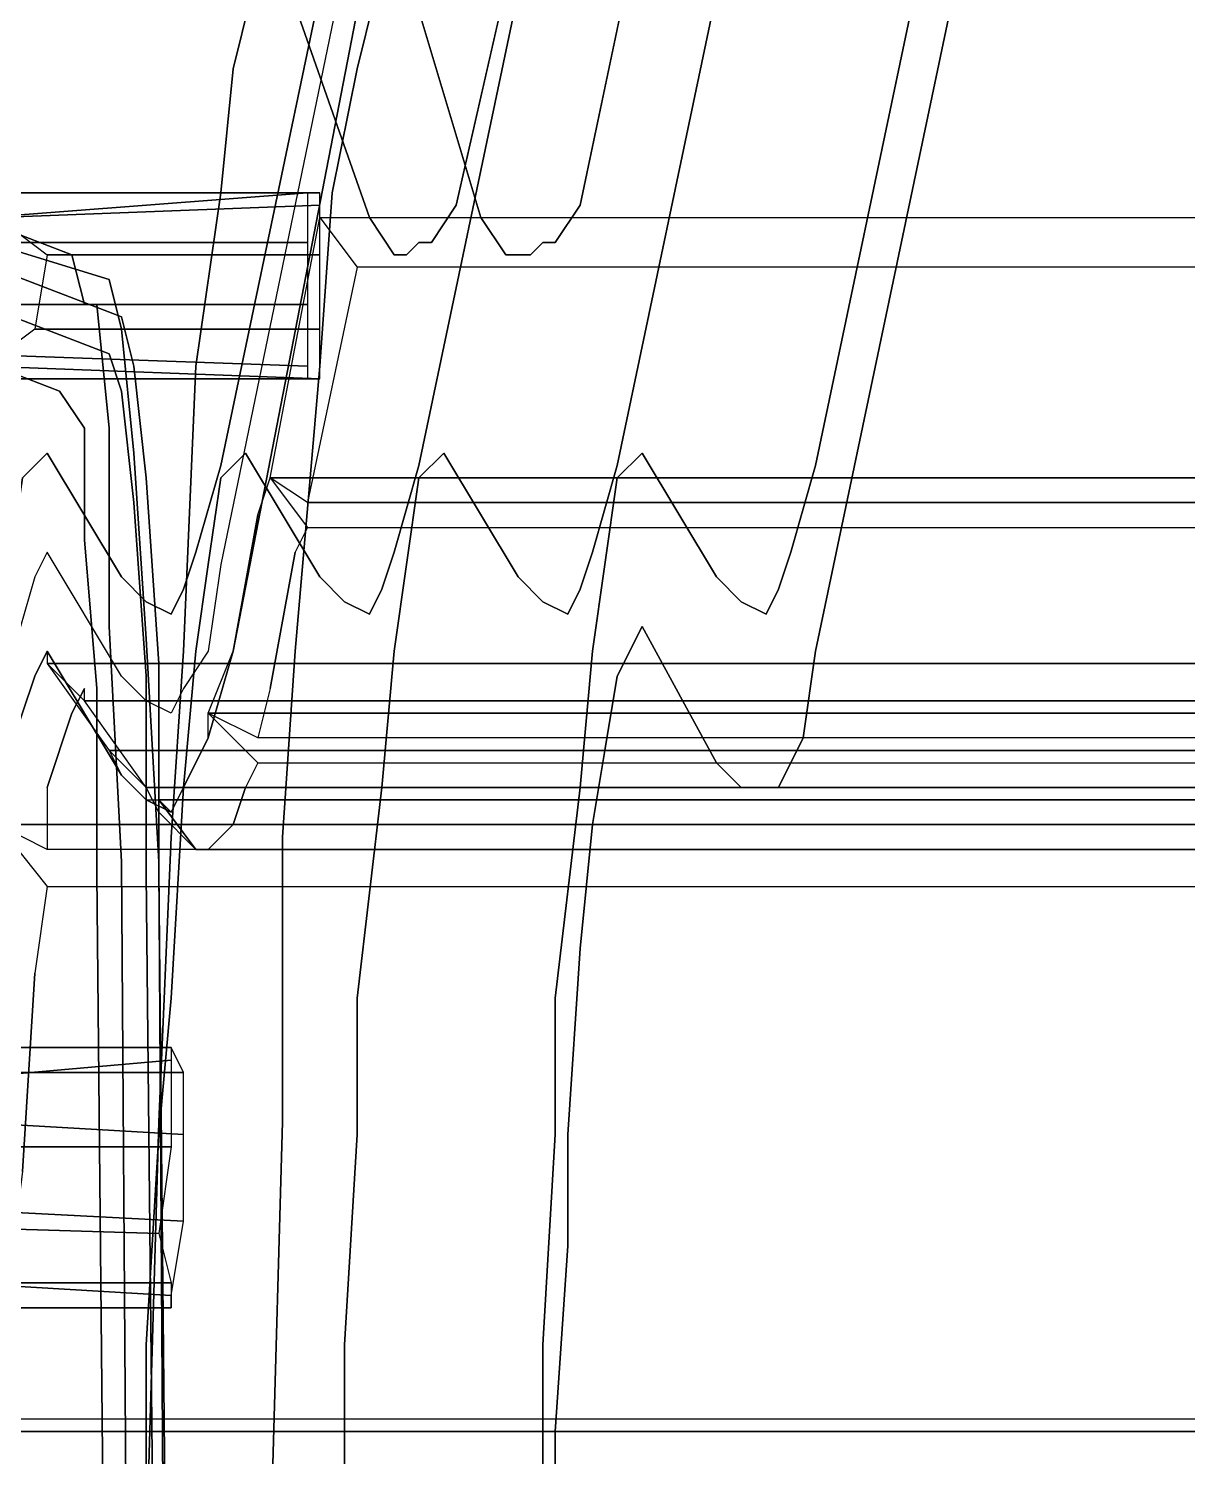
# Model space of a CAD drawing. Extents: x 2173.2 to 2198.9, y 1406.4 to 1430.7.
# Drawn here: x 2175.968 to 2178.889, y 1423.606 to 1427.208 of the extents above; entities that cross this region are included whole.
import ezdxf

# ---------------------------------------------------------------- set-up
doc = ezdxf.new("R2010")
doc.units = 0
doc.layers.add('SEAT', color=5, linetype='Continuous')

msp = doc.modelspace()

# ---------------------------------------------------------------- linework, layer by layer
at = {"layer": 'SEAT'}
for points, invisible_edges in [([(2177.0457, 1426.7624, 25.625), (2176.952, 1426.1062, 25.8125), (2177.3582, 1428.0437, 31.5312), (2177.452, 1428.5437, 31.375)], 5), ([(2177.452, 1428.5437, 31.375), (2177.7332, 1428.5437, 31.3438), (2177.3582, 1426.7624, 25.5938), (2177.0457, 1426.7624, 25.625)], 5), ([(2177.452, 1426.1062, 25.7812), (2177.3582, 1426.7624, 25.5938), (2177.7332, 1428.5437, 31.3438), (2177.8582, 1428.0437, 31.5)], 5), ([(2176.8582, 1428.0437, 31.5625), (2177.3582, 1428.0437, 31.5312), (2176.952, 1426.1062, 25.8125), (2176.452, 1426.1062, 25.875)], 5), ([(2176.452, 1426.1062, 25.875), (2176.4832, 1425.6374, 26), (2176.8582, 1427.5749, 31.7188), (2176.8582, 1428.0437, 31.5625)], 5), ([(2177.452, 1426.1062, 25.7812), (2177.8582, 1428.0437, 31.5), (2178.3582, 1428.0437, 31.4688), (2177.952, 1426.1062, 25.75)], 10), ([(2177.952, 1426.1062, 25.75), (2178.3582, 1428.0437, 31.4688), (2178.3582, 1427.5749, 31.5938), (2177.952, 1425.6374, 25.9062)], 10), ([(2176.452, 1425.8562, 25.9375), (2176.4832, 1425.6374, 26), (2176.8582, 1427.5749, 31.7188), (2176.8582, 1427.8249, 31.625)], 5), ([(2176.4832, 1425.6374, 26), (2177.952, 1425.6374, 25.9062), (2178.3582, 1427.5749, 31.5938), (2176.8582, 1427.5749, 31.7188)], 5), ([(2176.4832, 1427.1062, 17.625), (2176.4207, 1425.8562, 18.0312), (2176.452, 1426.0749, 18.75), (2176.5457, 1427.3562, 18.5938)], 5), ([(2176.5457, 1427.3562, 18.5938), (2176.452, 1426.0749, 18.75), (2176.5145, 1426.1374, 19.3438), (2176.6082, 1427.3562, 19.4688)], 5), ([(2176.5457, 1427.3562, 18.5938), (2176.8582, 1427.3562, 18.5625), (2176.7957, 1427.1062, 17.625), (2176.4832, 1427.1062, 17.625)], 5), ([(2176.5145, 1426.1374, 19.3438), (2176.702, 1425.8249, 22.3125), (2176.827, 1426.7312, 22.375), (2176.6082, 1427.3562, 19.4688)], 10), ([(2176.9207, 1427.3562, 19.4688), (2176.6082, 1427.3562, 19.4688), (2176.827, 1426.7312, 22.375), (2177.1082, 1426.7312, 22.3438)], 5), ([(2176.9207, 1425.8562, 18), (2176.7957, 1427.1062, 17.625), (2176.8582, 1427.3562, 18.5625), (2176.952, 1426.0749, 18.7188)], 5), ([(2176.952, 1426.0749, 18.7188), (2176.8582, 1427.3562, 18.5625), (2176.9207, 1427.3562, 19.4688), (2177.0145, 1426.1374, 19.3125)], 5), ([(2177.202, 1425.8249, 22.2812), (2177.0145, 1426.1374, 19.3125), (2176.9207, 1427.3562, 19.4688), (2177.1082, 1426.7312, 22.3438)], 10), ([(2176.452, 1426.7937, 17), (2176.3895, 1425.6374, 17.5938), (2176.4207, 1425.8562, 18.0312), (2176.4832, 1427.1062, 17.625)], 5), ([(2176.4832, 1427.1062, 17.625), (2176.7957, 1427.1062, 17.625), (2176.7332, 1426.7937, 16.9688), (2176.452, 1426.7937, 17)], 5), ([(2176.8895, 1425.6374, 17.5625), (2176.7332, 1426.7937, 16.9688), (2176.7957, 1427.1062, 17.625), (2176.9207, 1425.8562, 18)], 5), ([(2176.077, 1426.6374, 23.6562), (2175.6707, 1426.7937, 19.625), (2175.4832, 1426.8562, 19.6562), (2175.6707, 1426.6999, 23.6875)], 10), ([(2176.1707, 1426.5749, 23.6562), (2175.7645, 1426.6999, 19.625), (2175.6707, 1426.7937, 19.625), (2176.077, 1426.6374, 23.6562)], 10), ([(2176.3895, 1426.3562, 16.3438), (2176.3582, 1425.2937, 17.125), (2176.3895, 1425.6374, 17.5938), (2176.452, 1426.7937, 17)], 5), ([(2176.452, 1426.7937, 17), (2176.7332, 1426.7937, 16.9688), (2176.702, 1426.3562, 16.3438), (2176.3895, 1426.3562, 16.3438)], 5), ([(2176.8582, 1425.2937, 17.0938), (2176.702, 1426.3562, 16.3438), (2176.7332, 1426.7937, 16.9688), (2176.8895, 1425.6374, 17.5625)], 5), ([(2176.827, 1426.7312, 22.375), (2176.702, 1425.8249, 22.3125), (2176.7645, 1425.7624, 23.25), (2176.8895, 1426.6374, 23.25)], 5), ([(2176.8895, 1426.6374, 23.25), (2177.1707, 1426.6374, 23.2188), (2177.1082, 1426.7312, 22.3438), (2176.827, 1426.7312, 22.375)], 5), ([(2176.9832, 1426.6687, 24.8125), (2176.8895, 1425.8874, 25.0312), (2176.952, 1426.1062, 25.8125), (2177.0457, 1426.7624, 25.625)], 5), ([(2177.0457, 1426.7624, 25.625), (2177.3582, 1426.7624, 25.5938), (2177.2957, 1426.6687, 24.7812), (2176.9832, 1426.6687, 24.8125)], 5), ([(2177.202, 1425.8249, 22.2812), (2177.1082, 1426.7312, 22.3438), (2177.1707, 1426.6374, 23.2188), (2177.2645, 1425.7624, 23.2188)], 5), ([(2177.3895, 1425.8874, 25), (2177.2957, 1426.6687, 24.7812), (2177.3582, 1426.7624, 25.5938), (2177.452, 1426.1062, 25.7812)], 5), ([(2176.1082, 1426.5124, 24.2812), (2176.077, 1426.6374, 23.6562), (2175.6707, 1426.6999, 23.6875), (2175.7332, 1426.5749, 24.3125)], 10), ([(2176.202, 1426.4812, 23.6562), (2175.7957, 1426.6374, 19.625), (2175.7645, 1426.6999, 19.625), (2176.1707, 1426.5749, 23.6562)], 10), ([(2176.9207, 1426.6374, 23.8438), (2176.827, 1425.7312, 23.9062), (2176.8582, 1425.7937, 24.5), (2176.952, 1426.6687, 24.3125)], 5), ([(2176.952, 1426.6687, 24.3125), (2176.8582, 1425.7937, 24.5), (2176.8895, 1425.8874, 25.0312), (2176.9832, 1426.6687, 24.8125)], 5), ([(2176.952, 1426.6687, 24.3125), (2177.2645, 1426.6687, 24.2812), (2177.2332, 1426.6374, 23.8125), (2176.9207, 1426.6374, 23.8438)], 5), ([(2176.9832, 1426.6687, 24.8125), (2177.2957, 1426.6687, 24.7812), (2177.2645, 1426.6687, 24.2812), (2176.952, 1426.6687, 24.3125)], 5), ([(2177.327, 1425.7312, 23.875), (2177.2332, 1426.6374, 23.8125), (2177.2645, 1426.6687, 24.2812), (2177.3582, 1425.7937, 24.4375)], 5), ([(2177.3582, 1425.7937, 24.4375), (2177.2645, 1426.6687, 24.2812), (2177.2957, 1426.6687, 24.7812), (2177.3895, 1425.8874, 25)], 5), ([(2176.1707, 1426.3874, 23.6562), (2175.7645, 1426.5437, 19.625), (2175.7957, 1426.6374, 19.625), (2176.202, 1426.4812, 23.6562)], 10), ([(2176.202, 1426.4499, 24.2188), (2176.1707, 1426.5749, 23.6562), (2176.077, 1426.6374, 23.6562), (2176.1082, 1426.5124, 24.2812)], 10), ([(2176.8895, 1426.6374, 23.25), (2176.7645, 1425.7624, 23.25), (2176.827, 1425.7312, 23.9062), (2176.9207, 1426.6374, 23.8438)], 5), ([(2176.9207, 1426.6374, 23.8438), (2177.2332, 1426.6374, 23.8125), (2177.1707, 1426.6374, 23.2188), (2176.8895, 1426.6374, 23.25)], 5), ([(2177.2645, 1425.7624, 23.2188), (2177.1707, 1426.6374, 23.2188), (2177.2332, 1426.6374, 23.8125), (2177.327, 1425.7312, 23.875)], 5), ([(2176.1707, 1426.1999, 24.7812), (2176.1395, 1426.5124, 24.2812), (2175.7332, 1426.5749, 24.3125), (2175.7645, 1426.2312, 24.8438)], 10), ([(2176.2332, 1426.3562, 24.1875), (2176.202, 1426.4812, 23.6562), (2176.1707, 1426.5749, 23.6562), (2176.202, 1426.4499, 24.2188)], 10), ([(2176.0457, 1426.2937, 23.6562), (2175.6395, 1426.4499, 19.625), (2175.7645, 1426.5437, 19.625), (2176.1707, 1426.3874, 23.6562)], 10), ([(2176.2332, 1426.1374, 24.7188), (2176.202, 1426.4499, 24.2188), (2176.1395, 1426.5124, 24.2812), (2176.1707, 1426.1999, 24.7812)], 10), ([(2176.202, 1426.2937, 24.1562), (2176.1707, 1426.3874, 23.6562), (2176.202, 1426.4812, 23.6562), (2176.2332, 1426.3562, 24.1875)], 10), ([(2175.6707, 1426.2624, 23.6875), (2175.4832, 1426.3874, 19.625), (2175.6395, 1426.4499, 19.625), (2176.0457, 1426.2937, 23.6562)], 10), ([(2176.2645, 1426.0749, 24.6562), (2176.2332, 1426.3562, 24.1875), (2176.202, 1426.4499, 24.2188), (2176.2332, 1426.1374, 24.7188)], 10), ([(2176.1082, 1426.1999, 24.125), (2176.0457, 1426.2937, 23.6562), (2176.1707, 1426.3874, 23.6562), (2176.202, 1426.2937, 24.1562)], 10), ([(2176.2332, 1426.0124, 24.625), (2176.202, 1426.2937, 24.1562), (2176.2332, 1426.3562, 24.1875), (2176.2645, 1426.0749, 24.6562)], 10), ([(2176.3582, 1425.6374, 15.625), (2176.327, 1424.7624, 16.5625), (2176.3582, 1425.2937, 17.125), (2176.3895, 1426.3562, 16.3438)], 5), ([(2176.3895, 1426.3562, 16.3438), (2176.702, 1426.3562, 16.3438), (2176.6395, 1425.6374, 15.5938), (2176.3582, 1425.6374, 15.625)], 5), ([(2176.7957, 1424.7624, 16.5312), (2176.6395, 1425.6374, 15.5938), (2176.702, 1426.3562, 16.3438), (2176.8582, 1425.2937, 17.0938)], 5), ([(2175.702, 1426.1374, 24.1562), (2175.6707, 1426.2624, 23.6875), (2176.0457, 1426.2937, 23.6562), (2176.1082, 1426.1999, 24.125)], 10), ([(2176.1082, 1425.9187, 24.5625), (2176.1082, 1426.1999, 24.125), (2176.202, 1426.2937, 24.1562), (2176.2332, 1426.0124, 24.625)], 10), ([(2176.1707, 1425.6999, 25.1562), (2176.1707, 1426.1999, 24.7812), (2175.7645, 1426.2312, 24.8438), (2175.7957, 1425.7312, 25.25)], 10), ([(2175.7332, 1425.8874, 24.5625), (2175.702, 1426.1687, 24.1562), (2176.1082, 1426.1999, 24.125), (2176.1082, 1425.9187, 24.5625)], 10), ([(2176.2645, 1425.6687, 25.0938), (2176.2332, 1426.1374, 24.7188), (2176.1707, 1426.1999, 24.7812), (2176.1707, 1425.6999, 25.1562)], 10), ([(2175.952, 1426.0749, 18.7812), (2175.9832, 1425.5749, 18.8438), (2176.0145, 1425.6374, 19.3438), (2176.0145, 1426.1374, 19.375)], 5), ([(2176.452, 1426.0749, 18.75), (2175.952, 1426.0749, 18.7812), (2176.0145, 1426.1374, 19.375), (2176.5145, 1426.1374, 19.3438)], 5), ([(2176.202, 1425.8249, 22.3438), (2176.702, 1425.8249, 22.3125), (2176.5145, 1426.1374, 19.3438), (2176.0145, 1426.1374, 19.375)], 5), ([(2176.0145, 1426.1374, 19.375), (2176.0145, 1425.6374, 19.3438), (2176.202, 1425.3249, 22.3125), (2176.202, 1425.8249, 22.3438)], 5), ([(2176.2957, 1425.6062, 25), (2176.2645, 1426.0749, 24.6562), (2176.2332, 1426.1374, 24.7188), (2176.2645, 1425.6687, 25.0938)], 10), ([(2177.452, 1426.0749, 18.6875), (2176.952, 1426.0749, 18.7188), (2177.0145, 1426.1374, 19.3125), (2177.5145, 1426.1374, 19.2812)], 5), ([(2177.702, 1425.8249, 22.25), (2177.5145, 1426.1374, 19.2812), (2177.0145, 1426.1374, 19.3125), (2177.202, 1425.8249, 22.2812)], 10), ([(2177.5145, 1426.1374, 19.2812), (2177.5145, 1425.6999, 19.2188), (2177.452, 1425.5749, 18.75), (2177.452, 1426.0749, 18.6875)], 5), ([(2177.5145, 1425.6999, 19.2188), (2177.5145, 1426.1374, 19.2812), (2177.702, 1425.8249, 22.25), (2177.702, 1425.3562, 22.2188)], 5), ([(2176.8895, 1425.8874, 25.0312), (2176.3895, 1425.8874, 25.0625), (2176.452, 1426.1062, 25.875), (2176.952, 1426.1062, 25.8125)], 5), ([(2176.3895, 1425.8874, 25.0625), (2176.4207, 1425.4187, 25.2188), (2176.4832, 1425.6374, 26), (2176.452, 1426.1062, 25.875)], 5), ([(2177.452, 1426.1062, 25.7812), (2177.952, 1426.1062, 25.75), (2177.8895, 1425.8874, 24.9688), (2177.3895, 1425.8874, 25)], 5), ([(2177.9207, 1425.4187, 25.0938), (2177.8895, 1425.8874, 24.9688), (2177.952, 1426.1062, 25.75), (2177.952, 1425.6374, 25.9062)], 5), ([(2175.9207, 1425.8562, 18.0625), (2175.9207, 1425.3874, 18.2188), (2175.9832, 1425.5749, 18.8438), (2175.952, 1426.0749, 18.7812)], 5), ([(2176.4207, 1425.8562, 18.0312), (2175.9207, 1425.8562, 18.0625), (2175.952, 1426.0749, 18.7812), (2176.452, 1426.0749, 18.75)], 5), ([(2176.2645, 1425.5749, 24.9375), (2176.2332, 1426.0124, 24.625), (2176.2645, 1426.0749, 24.6562), (2176.2957, 1425.6062, 25)], 10), ([(2176.5457, 1425.9812, 27.0625), (2176.577, 1426.0749, 27.3438), (2195.6395, 1426.0749, 27.3438), (2195.6395, 1425.9812, 27.0625)], 8), ([(2176.577, 1426.0749, 27.3438), (2176.6707, 1425.9499, 27.2812), (2176.6395, 1425.8874, 27.0938), (2176.5457, 1425.9812, 27.0625)], 4), ([(2177.4207, 1425.8562, 17.9688), (2176.9207, 1425.8562, 18), (2176.952, 1426.0749, 18.7188), (2177.452, 1426.0749, 18.6875)], 5), ([(2177.452, 1426.0749, 18.6875), (2177.452, 1425.5749, 18.75), (2177.4207, 1425.3874, 18.0938), (2177.4207, 1425.8562, 17.9688)], 5), ([(2176.1395, 1425.5437, 24.8438), (2176.1082, 1425.9187, 24.5625), (2176.2332, 1426.0124, 24.625), (2176.2645, 1425.5749, 24.9375)], 10), ([(2176.4832, 1425.6374, 26), (2176.5457, 1425.9812, 27.0625), (2195.6395, 1425.9812, 27.0625), (2195.7332, 1425.6374, 26)], 10), ([(2176.6395, 1425.8874, 27.0938), (2176.5457, 1425.9812, 27.0625), (2176.4832, 1425.6374, 26), (2176.577, 1425.5437, 26.0312)], 5), ([(2176.6707, 1425.9499, 27.2812), (2176.6395, 1425.8874, 27.0938), (2195.5457, 1425.8874, 27.0938), (2195.5145, 1425.9499, 27.2812)], 10), ([(2175.7645, 1425.5124, 24.8438), (2175.7332, 1425.8874, 24.5625), (2176.1082, 1425.9187, 24.5625), (2176.1395, 1425.5437, 24.8438)], 10), ([(2175.9832, 1425.8249, 18.8125), (2175.9832, 1425.5749, 18.8438), (2176.0145, 1425.6374, 19.3438), (2176.0145, 1425.8874, 19.3438)], 5), ([(2176.0145, 1425.8874, 19.3438), (2176.0145, 1425.6374, 19.3438), (2176.202, 1425.3249, 22.3125), (2176.202, 1425.5749, 22.3125)], 5), ([(2176.3582, 1425.7937, 24.5312), (2176.3582, 1425.2937, 24.625), (2176.4207, 1425.4187, 25.2188), (2176.3895, 1425.8874, 25.0625)], 5), ([(2176.8582, 1425.7937, 24.5), (2176.3582, 1425.7937, 24.5312), (2176.3895, 1425.8874, 25.0625), (2176.8895, 1425.8874, 25.0312)], 5), ([(2176.6395, 1425.8874, 27.0938), (2176.577, 1425.5437, 26.0312), (2195.6082, 1425.5437, 26.0312), (2195.5457, 1425.8874, 27.0938)], 10), ([(2177.3895, 1425.8874, 25), (2177.8895, 1425.8874, 24.9688), (2177.8582, 1425.7937, 24.4062), (2177.3582, 1425.7937, 24.4375)], 5), ([(2177.8582, 1425.2937, 24.5), (2177.8582, 1425.7937, 24.4062), (2177.8895, 1425.8874, 24.9688), (2177.9207, 1425.4187, 25.0938)], 5), ([(2176.3895, 1425.6374, 17.5938), (2175.8895, 1425.6374, 17.625), (2175.9207, 1425.8562, 18.0625), (2176.4207, 1425.8562, 18.0312)], 5), ([(2176.4207, 1425.6374, 25.1562), (2176.4207, 1425.4187, 25.2188), (2176.4832, 1425.6374, 26), (2176.452, 1425.8562, 25.9375)], 5), ([(2177.3895, 1425.6374, 17.5312), (2176.8895, 1425.6374, 17.5625), (2176.9207, 1425.8562, 18), (2177.4207, 1425.8562, 17.9688)], 5), ([(2177.4207, 1425.8562, 17.9688), (2177.4207, 1425.3874, 18.0938), (2177.3895, 1425.1999, 17.75), (2177.3895, 1425.6374, 17.5312)], 5), ([(2175.9207, 1425.6062, 18.125), (2175.9207, 1425.3874, 18.2188), (2175.9832, 1425.5749, 18.8438), (2175.9832, 1425.8249, 18.8125)], 5), ([(2176.702, 1425.8249, 22.3125), (2176.202, 1425.8249, 22.3438), (2176.2645, 1425.7624, 23.2812), (2176.7645, 1425.7624, 23.25)], 5), ([(2176.202, 1425.8249, 22.3438), (2176.202, 1425.3249, 22.3125), (2176.2645, 1425.2624, 23.2812), (2176.2645, 1425.7624, 23.2812)], 5), ([(2176.327, 1425.7312, 23.9375), (2176.327, 1425.2312, 23.9688), (2176.3582, 1425.2937, 24.625), (2176.3582, 1425.7937, 24.5312)], 5), ([(2176.827, 1425.7312, 23.9062), (2176.327, 1425.7312, 23.9375), (2176.3582, 1425.7937, 24.5312), (2176.8582, 1425.7937, 24.5)], 5), ([(2177.2645, 1425.7624, 23.2188), (2177.7645, 1425.7624, 23.1875), (2177.702, 1425.8249, 22.25), (2177.202, 1425.8249, 22.2812)], 5), ([(2177.3582, 1425.7937, 24.4375), (2177.8582, 1425.7937, 24.4062), (2177.827, 1425.7312, 23.8438), (2177.327, 1425.7312, 23.875)], 5), ([(2177.702, 1425.3562, 22.2188), (2177.702, 1425.8249, 22.25), (2177.7645, 1425.7624, 23.1875), (2177.7645, 1425.2937, 23.1875)], 5), ([(2177.827, 1425.2937, 23.875), (2177.827, 1425.7312, 23.8438), (2177.8582, 1425.7937, 24.4062), (2177.8582, 1425.2937, 24.5)], 5), ([(2176.2645, 1425.7624, 23.2812), (2176.2645, 1425.2624, 23.2812), (2176.327, 1425.2312, 23.9688), (2176.327, 1425.7312, 23.9375)], 5), ([(2176.7645, 1425.7624, 23.25), (2176.2645, 1425.7624, 23.2812), (2176.327, 1425.7312, 23.9375), (2176.827, 1425.7312, 23.9062)], 5), ([(2177.327, 1425.7312, 23.875), (2177.827, 1425.7312, 23.8438), (2177.7645, 1425.7624, 23.1875), (2177.2645, 1425.7624, 23.2188)], 5), ([(2177.7645, 1425.2937, 23.1875), (2177.7645, 1425.7624, 23.1875), (2177.827, 1425.7312, 23.8438), (2177.827, 1425.2937, 23.875)], 5), ([(2176.202, 1425.1062, 25.3438), (2176.1707, 1425.6999, 25.1562), (2175.7957, 1425.7312, 25.25), (2175.7957, 1425.1062, 25.4375)], 10), ([(2175.9832, 1425.5749, 18.8438), (2177.452, 1425.5749, 18.75), (2177.5145, 1425.6999, 19.2188), (2176.0145, 1425.6374, 19.3438)], 5), ([(2176.0145, 1425.6374, 19.3438), (2177.5145, 1425.6999, 19.2188), (2177.702, 1425.3562, 22.2188), (2176.202, 1425.3249, 22.3125)], 5), ([(2176.2957, 1425.1062, 25.25), (2176.2645, 1425.6687, 25.0938), (2176.1707, 1425.6999, 25.1562), (2176.202, 1425.1062, 25.3438)], 10), ([(2176.2957, 1425.0749, 25.1562), (2176.2957, 1425.6062, 25), (2176.2645, 1425.6687, 25.0938), (2176.2957, 1425.1062, 25.25)], 10), ([(2176.3582, 1425.2937, 17.125), (2175.8582, 1425.2937, 17.1562), (2175.8895, 1425.6374, 17.625), (2176.3895, 1425.6374, 17.5938)], 5), ([(2176.1082, 1425.5437, 19.3125), (2176.0145, 1425.6374, 19.3438), (2175.9832, 1425.5749, 18.8438), (2176.077, 1425.4812, 18.875)], 5), ([(2175.9832, 1425.5749, 18.8438), (2176.0145, 1425.6374, 19.3438), (2196.202, 1425.6374, 19.3438), (2196.2332, 1425.5749, 18.8438)], 10), ([(2176.0145, 1425.6374, 19.3438), (2176.0145, 1425.6062, 19.625), (2196.1707, 1425.6062, 19.625), (2196.202, 1425.6374, 19.3438)], 8), ([(2176.0145, 1425.6062, 19.625), (2176.1082, 1425.5124, 19.5312), (2176.1082, 1425.5437, 19.3125), (2176.0145, 1425.6374, 19.3438)], 4), ([(2176.327, 1425.1687, 15.2812), (2176.2957, 1424.4187, 16.3438), (2176.327, 1424.7624, 16.5625), (2176.3582, 1425.6374, 15.625)], 5), ([(2176.3582, 1425.6374, 15.625), (2176.6395, 1425.6374, 15.5938), (2176.6082, 1425.1687, 15.25), (2176.327, 1425.1687, 15.2812)], 5), ([(2176.3582, 1425.5437, 24.5625), (2176.3582, 1425.2937, 24.625), (2176.4207, 1425.4187, 25.2188), (2176.4207, 1425.6374, 25.1562)], 5), ([(2176.4207, 1425.4187, 25.2188), (2177.9207, 1425.4187, 25.0938), (2177.952, 1425.6374, 25.9062), (2176.4832, 1425.6374, 26)], 5), ([(2195.7332, 1425.6374, 26), (2195.7645, 1425.4812, 25.5), (2176.4207, 1425.4812, 25.5), (2176.4832, 1425.6374, 26)], 8), ([(2176.4832, 1425.6374, 26), (2176.577, 1425.5437, 26.0312), (2176.5457, 1425.4187, 25.625), (2176.4207, 1425.4812, 25.5)], 1), ([(2176.7957, 1424.4187, 16.3125), (2176.6082, 1425.1687, 15.25), (2176.6395, 1425.6374, 15.5938), (2176.7957, 1424.7624, 16.5312)], 5), ([(2177.3582, 1425.2937, 17.0625), (2176.8582, 1425.2937, 17.0938), (2176.8895, 1425.6374, 17.5625), (2177.3895, 1425.6374, 17.5312)], 5), ([(2177.3895, 1425.6374, 17.5312), (2177.3895, 1425.1999, 17.75), (2177.3582, 1424.8874, 17.3438), (2177.3582, 1425.2937, 17.0625)], 5), ([(2176.2645, 1425.0749, 25.0938), (2176.2645, 1425.5749, 24.9375), (2176.2957, 1425.6062, 25), (2176.2957, 1425.0749, 25.1562)], 10), ([(2175.7645, 1425.0437, 24.9688), (2175.7645, 1425.5124, 24.8438), (2176.1395, 1425.5437, 24.8438), (2176.1395, 1425.0749, 25)], 10), ([(2175.9207, 1425.3874, 18.2188), (2177.4207, 1425.3874, 18.0938), (2177.452, 1425.5749, 18.75), (2175.9832, 1425.5749, 18.8438)], 5), ([(2175.9207, 1425.3874, 18.2188), (2175.9832, 1425.5749, 18.8438), (2196.2332, 1425.5749, 18.8438), (2196.2645, 1425.3874, 18.2188)], 10), ([(2176.077, 1425.4812, 18.875), (2175.9832, 1425.5749, 18.8438), (2175.9207, 1425.3874, 18.2188), (2176.0145, 1425.2937, 18.25)], 5), ([(2176.1082, 1425.5437, 19.3125), (2176.077, 1425.4812, 18.875), (2196.1082, 1425.4812, 18.875), (2196.077, 1425.5437, 19.3125)], 10), ([(2176.1082, 1425.5124, 19.5312), (2176.1082, 1425.5437, 19.3125), (2196.077, 1425.5437, 19.3125), (2196.077, 1425.5124, 19.5312)], 10), ([(2176.1395, 1425.0749, 25), (2176.1395, 1425.5437, 24.8438), (2176.2645, 1425.5749, 24.9375), (2176.2645, 1425.0749, 25.0938)], 10), ([(2176.202, 1425.5749, 22.3125), (2176.202, 1425.3249, 22.3125), (2176.2645, 1425.2624, 23.2812), (2176.2645, 1425.5124, 23.2812)], 5), ([(2176.327, 1425.4812, 23.9688), (2176.327, 1425.2312, 23.9688), (2176.3582, 1425.2937, 24.625), (2176.3582, 1425.5437, 24.5625)], 5), ([(2195.6707, 1425.4187, 25.625), (2195.6082, 1425.5437, 26.0312), (2176.577, 1425.5437, 26.0312), (2176.5457, 1425.4187, 25.625)], 10), ([(2176.2645, 1425.5124, 23.2812), (2176.2645, 1425.2624, 23.2812), (2176.327, 1425.2312, 23.9688), (2176.327, 1425.4812, 23.9688)], 5), ([(2176.077, 1425.4812, 18.875), (2176.0145, 1425.2937, 18.25), (2196.1707, 1425.2937, 18.25), (2196.1082, 1425.4812, 18.875)], 10), ([(2176.4207, 1425.4187, 25.2188), (2176.4207, 1425.4812, 25.5), (2195.7645, 1425.4812, 25.5), (2195.7645, 1425.4187, 25.2188)], 8), ([(2176.4207, 1425.4812, 25.5), (2176.5457, 1425.3562, 25.4375), (2176.5145, 1425.2937, 25.25), (2176.4207, 1425.4187, 25.2188)], 4), ([(2176.3582, 1425.2937, 24.625), (2177.8582, 1425.2937, 24.5), (2177.9207, 1425.4187, 25.0938), (2176.4207, 1425.4187, 25.2188)], 5), ([(2176.3582, 1425.2937, 24.625), (2176.4207, 1425.4187, 25.2188), (2195.7645, 1425.4187, 25.2188), (2195.827, 1425.2937, 24.625)], 10), ([(2176.5145, 1425.2937, 25.25), (2176.4207, 1425.4187, 25.2188), (2176.3582, 1425.2937, 24.625), (2176.4832, 1425.1999, 24.6562)], 5), ([(2175.8895, 1425.1999, 17.8438), (2177.3895, 1425.1999, 17.75), (2177.4207, 1425.3874, 18.0938), (2175.9207, 1425.3874, 18.2188)], 5), ([(2196.2645, 1425.3874, 18.2188), (2196.2957, 1425.1999, 17.8438), (2175.8895, 1425.1999, 17.8438), (2175.9207, 1425.3874, 18.2188)], 8), ([(2175.9207, 1425.3874, 18.2188), (2176.0145, 1425.2937, 18.25), (2176.0145, 1425.1374, 18), (2175.8895, 1425.1999, 17.8438)], 1), ([(2195.9832, 1425.3249, 22.3125), (2196.0145, 1425.3874, 21.625), (2176.1707, 1425.3874, 21.625), (2176.202, 1425.3249, 22.3125)], 8), ([(2176.202, 1425.3249, 22.3125), (2176.2957, 1425.2312, 22.3125), (2176.2645, 1425.2937, 21.7188), (2176.1707, 1425.3874, 21.625)], 1), ([(2176.202, 1425.3249, 22.3125), (2177.702, 1425.3562, 22.2188), (2177.7645, 1425.2937, 23.1875), (2176.2645, 1425.2624, 23.2812)], 5), ([(2176.202, 1425.3249, 22.3125), (2176.2645, 1425.2624, 23.2812), (2195.9207, 1425.2624, 23.2812), (2195.9832, 1425.3249, 22.3125)], 10), ([(2176.3895, 1425.1374, 23.2812), (2176.2645, 1425.2624, 23.2812), (2176.202, 1425.3249, 22.3125), (2176.2957, 1425.2312, 22.3125)], 5), ([(2176.5457, 1425.3562, 25.4375), (2176.5145, 1425.2937, 25.25), (2195.6707, 1425.2937, 25.25), (2195.6707, 1425.3562, 25.4375)], 10), ([(2176.327, 1424.7624, 16.5625), (2175.827, 1424.7624, 16.625), (2175.8582, 1425.2937, 17.1562), (2176.3582, 1425.2937, 17.125)], 5), ([(2196.202, 1425.1374, 18), (2196.1707, 1425.2937, 18.25), (2176.0145, 1425.2937, 18.25), (2176.0145, 1425.1374, 18)], 10), ([(2176.2645, 1425.2624, 23.2812), (2177.7645, 1425.2937, 23.1875), (2177.827, 1425.2937, 23.875), (2176.327, 1425.2312, 23.9688)], 5), ([(2195.9207, 1425.2937, 21.7188), (2195.8895, 1425.2312, 22.3125), (2176.2957, 1425.2312, 22.3125), (2176.2645, 1425.2937, 21.7188)], 10), ([(2176.4832, 1425.1999, 24.6562), (2176.3582, 1425.2937, 24.625), (2176.327, 1425.2312, 23.9688), (2176.4207, 1425.1374, 23.9688)], 5), ([(2176.327, 1425.2312, 23.9688), (2177.827, 1425.2937, 23.875), (2177.8582, 1425.2937, 24.5), (2176.3582, 1425.2937, 24.625)], 5), ([(2176.327, 1425.2312, 23.9688), (2176.3582, 1425.2937, 24.625), (2195.827, 1425.2937, 24.625), (2195.8582, 1425.2312, 23.9688)], 10), ([(2176.5145, 1425.2937, 25.25), (2176.4832, 1425.1999, 24.6562), (2195.7332, 1425.1999, 24.6562), (2195.6707, 1425.2937, 25.25)], 10), ([(2177.2957, 1424.7624, 16.5), (2176.7957, 1424.7624, 16.5312), (2176.8582, 1425.2937, 17.0938), (2177.3582, 1425.2937, 17.0625)], 5), ([(2177.3582, 1425.2937, 17.0625), (2177.3582, 1424.8874, 17.3438), (2177.327, 1424.4187, 16.875), (2177.2957, 1424.7624, 16.5)], 5), ([(2176.2645, 1425.2624, 23.2812), (2176.2957, 1425.2624, 23.5938), (2195.8895, 1425.2624, 23.5938), (2195.9207, 1425.2624, 23.2812)], 8), ([(2176.2957, 1425.2624, 23.5938), (2176.3895, 1425.1374, 23.5), (2176.3895, 1425.1374, 23.2812), (2176.2645, 1425.2624, 23.2812)], 4), ([(2195.8582, 1425.2312, 23.9688), (2195.8895, 1425.2624, 23.5938), (2176.2957, 1425.2624, 23.5938), (2176.327, 1425.2312, 23.9688)], 8), ([(2176.327, 1425.2312, 23.9688), (2176.4207, 1425.1374, 23.9688), (2176.3895, 1425.1374, 23.6875), (2176.2957, 1425.2624, 23.5938)], 1), ([(2176.3895, 1425.1374, 23.2812), (2176.2957, 1425.2312, 22.3125), (2195.8895, 1425.2312, 22.3125), (2195.827, 1425.1374, 23.2812)], 10), ([(2175.8582, 1424.8874, 17.4375), (2177.3582, 1424.8874, 17.3438), (2177.3895, 1425.1999, 17.75), (2175.8895, 1425.1999, 17.8438)], 5), ([(2175.8582, 1424.8874, 17.4375), (2175.8895, 1425.1999, 17.8438), (2196.2957, 1425.1999, 17.8438), (2196.327, 1424.8874, 17.4375)], 8), ([(2175.8895, 1425.1999, 17.8438), (2176.0145, 1425.0437, 17.8438), (2175.9832, 1424.8249, 17.5), (2175.8582, 1424.8874, 17.4375)], 4), ([(2176.4832, 1425.1999, 24.6562), (2176.4207, 1425.1374, 23.9688), (2195.7645, 1425.1374, 23.9688), (2195.7332, 1425.1999, 24.6562)], 10), ([(2176.2957, 1424.4499, 14.9062), (2176.2645, 1423.8874, 16.0625), (2176.2957, 1424.4187, 16.3438), (2176.327, 1425.1687, 15.2812)], 5), ([(2176.327, 1425.1687, 15.2812), (2176.6082, 1425.1687, 15.25), (2176.6082, 1424.4499, 14.875), (2176.2957, 1424.4499, 14.9062)], 5), ([(2176.7645, 1423.8874, 16.0312), (2176.6082, 1424.4499, 14.875), (2176.6082, 1425.1687, 15.25), (2176.7957, 1424.4187, 16.3125)], 5), ([(2176.3895, 1425.1374, 23.5), (2176.3895, 1425.1374, 23.2812), (2195.827, 1425.1374, 23.2812), (2195.7957, 1425.1374, 23.5)], 10), ([(2195.7957, 1425.1374, 23.6875), (2195.7645, 1425.1374, 23.9688), (2176.4207, 1425.1374, 23.9688), (2176.3895, 1425.1374, 23.6875)], 10), ([(2175.8582, 1415.6374, 26.125), (2175.7645, 1425.0437, 24.9688), (2176.1395, 1425.0749, 25), (2176.2332, 1415.6374, 26.1562)], 10), ([(2176.2645, 1415.6687, 26.5), (2176.202, 1425.1062, 25.3438), (2175.7957, 1425.1062, 25.4375), (2175.8895, 1415.6999, 26.5938)], 10), ([(2176.2332, 1415.6374, 26.1562), (2176.1395, 1425.0749, 25), (2176.2645, 1425.0749, 25.0938), (2176.3582, 1415.6374, 26.25)], 10), ([(2176.3582, 1415.6687, 26.4062), (2176.2957, 1425.1062, 25.25), (2176.202, 1425.1062, 25.3438), (2176.2645, 1415.6687, 26.5)], 10), ([(2176.3582, 1415.6374, 26.25), (2176.2645, 1425.0749, 25.0938), (2176.2957, 1425.0749, 25.1562), (2176.3895, 1415.6687, 26.3125)], 10), ([(2176.3895, 1415.6687, 26.3125), (2176.2957, 1425.0749, 25.1562), (2176.2957, 1425.1062, 25.25), (2176.3582, 1415.6687, 26.4062)], 10), ([(2176.0145, 1425.0437, 17.8438), (2175.9832, 1424.8249, 17.5), (2196.2332, 1424.8249, 17.5), (2196.202, 1425.0437, 17.8438)], 10), ([(2175.827, 1424.4187, 16.9688), (2177.327, 1424.4187, 16.875), (2177.3582, 1424.8874, 17.3438), (2175.8582, 1424.8874, 17.4375)], 5), ([(2175.827, 1424.4187, 16.9688), (2175.8582, 1424.8874, 17.4375), (2196.327, 1424.8874, 17.4375), (2196.3582, 1424.4187, 16.9688)], 10), ([(2175.9832, 1424.8249, 17.5), (2175.8582, 1424.8874, 17.4375), (2175.827, 1424.4187, 16.9688), (2175.952, 1424.3249, 17.0312)], 5), ([(2175.9832, 1424.8249, 17.5), (2175.952, 1424.3249, 17.0312), (2196.2645, 1424.3249, 17.0312), (2196.2332, 1424.8249, 17.5)], 10), ([(2175.827, 1424.7624, 16.625), (2176.327, 1424.7624, 16.5625), (2176.2957, 1424.4187, 16.3438), (2175.7957, 1424.4187, 16.375)], 5), ([(2177.2957, 1424.4187, 16.2812), (2176.7957, 1424.4187, 16.3125), (2176.7957, 1424.7624, 16.5312), (2177.2957, 1424.7624, 16.5)], 5), ([(2177.2957, 1424.7624, 16.5), (2177.327, 1424.4187, 16.875), (2177.327, 1424.1374, 16.6875), (2177.2957, 1424.4187, 16.2812)], 5), ([(2176.2645, 1423.3562, 14.5938), (2176.2645, 1423.0124, 15.8438), (2176.2645, 1423.8874, 16.0625), (2176.2957, 1424.4499, 14.9062)], 5), ([(2176.2957, 1424.4499, 14.9062), (2176.6082, 1424.4499, 14.875), (2176.577, 1423.3562, 14.5625), (2176.2645, 1423.3562, 14.5938)], 5), ([(2176.7645, 1423.0124, 15.8125), (2176.577, 1423.3562, 14.5625), (2176.6082, 1424.4499, 14.875), (2176.7645, 1423.8874, 16.0312)], 5), ([(2175.7957, 1424.4187, 16.375), (2176.2957, 1424.4187, 16.3438), (2176.2645, 1423.8874, 16.0625), (2175.7645, 1423.8874, 16.0938)], 5), ([(2175.827, 1424.1374, 16.7812), (2175.827, 1424.4187, 16.9688), (2196.3582, 1424.4187, 16.9688), (2196.3582, 1424.1374, 16.7812)], 10), ([(2175.827, 1424.1374, 16.7812), (2177.327, 1424.1374, 16.6875), (2177.327, 1424.4187, 16.875), (2175.827, 1424.4187, 16.9688)], 5), ([(2177.2645, 1423.8874, 16), (2176.7645, 1423.8874, 16.0312), (2176.7957, 1424.4187, 16.3125), (2177.2957, 1424.4187, 16.2812)], 5), ([(2177.2957, 1424.4187, 16.2812), (2177.327, 1424.1374, 16.6875), (2177.2957, 1423.6687, 16.4375), (2177.2645, 1423.8874, 16)], 5), ([(2175.952, 1424.3249, 17.0312), (2175.9207, 1424.0749, 16.875), (2196.2645, 1424.1062, 16.875), (2196.2645, 1424.3249, 17.0312)], 10), ([(2196.3582, 1424.1374, 16.7812), (2196.3895, 1423.6687, 16.5625), (2175.7957, 1423.6687, 16.5625), (2175.827, 1424.1374, 16.7812)], 8), ([(2175.7957, 1423.6687, 16.5625), (2177.2957, 1423.6687, 16.4375), (2177.327, 1424.1374, 16.6875), (2175.827, 1424.1374, 16.7812)], 5), ([(2196.2957, 1423.6999, 16.6875), (2196.2645, 1424.1062, 16.875), (2175.9207, 1424.0749, 16.875), (2175.9207, 1423.6999, 16.6875)], 10), ([(2175.7645, 1423.8874, 16.0938), (2176.2645, 1423.8874, 16.0625), (2176.2645, 1423.0124, 15.8438), (2175.7645, 1423.0124, 15.875)], 5), ([(2177.2645, 1423.0124, 15.7812), (2176.7645, 1423.0124, 15.8125), (2176.7645, 1423.8874, 16.0312), (2177.2645, 1423.8874, 16)], 5), ([(2177.2645, 1423.8874, 16), (2177.2957, 1423.6687, 16.4375), (2177.2957, 1422.8874, 16.25), (2177.2645, 1423.0124, 15.7812)], 5), ([(2175.7957, 1422.8874, 16.3438), (2175.7957, 1423.6687, 16.5625), (2196.3895, 1423.6687, 16.5625), (2196.3895, 1422.8874, 16.3438)], 8), ([(2175.7957, 1422.8874, 16.3438), (2177.2957, 1422.8874, 16.25), (2177.2957, 1423.6687, 16.4375), (2175.7957, 1423.6687, 16.5625)], 5)]:
    msp.add_3dface(points, dxfattribs=dict(at, invisible_edges=invisible_edges))
for points in [[(2176.6707, 1426.7937, 21.3125), (2175.8582, 1426.7312, 21.375), (2175.577, 1426.7937, 21.625), (2176.702, 1426.7937, 21.5625)], [(2176.702, 1426.7937, 21.5625), (2175.577, 1426.7937, 21.625), (2175.8895, 1426.7312, 21.8125), (2176.702, 1426.7624, 21.7812)], [(2176.6707, 1426.6687, 21.2188), (2175.9207, 1426.6687, 21.2812), (2175.8582, 1426.7312, 21.375), (2176.6707, 1426.7937, 21.3125)], [(2176.702, 1426.7624, 21.7812), (2175.8895, 1426.7312, 21.8125), (2176.0145, 1426.6374, 21.9062), (2176.702, 1426.6374, 21.875)], [(2176.702, 1426.7312, 29.25), (2176.7957, 1426.6062, 29.1875), (2176.6707, 1426.0124, 27.4688), (2176.577, 1426.0749, 27.3438)], [(2176.577, 1426.0749, 27.3438), (2176.702, 1426.7312, 29.25), (2195.4832, 1426.7312, 29.25), (2195.6395, 1426.0749, 27.3438)], [(2176.6707, 1426.6687, 21.2188), (2176.6707, 1426.5124, 21.1875), (2175.8582, 1426.5124, 21.25), (2175.9207, 1426.6687, 21.2812)], [(2176.702, 1426.6374, 21.875), (2176.0145, 1426.6374, 21.9062), (2175.9832, 1426.4499, 21.9062), (2176.702, 1426.4499, 21.8438)], [(2176.7957, 1426.6062, 29.1875), (2176.6707, 1426.0124, 27.4688), (2195.5457, 1426.0124, 27.4688), (2195.3895, 1426.6062, 29.1875)], [(2176.6707, 1426.5124, 21.1875), (2176.6707, 1426.3562, 21.2812), (2175.7957, 1426.3874, 21.3438), (2175.8582, 1426.5124, 21.25)], [(2176.702, 1426.4499, 21.8438), (2175.9832, 1426.4499, 21.9062), (2175.8582, 1426.3562, 21.7812), (2176.702, 1426.3249, 21.75)], [(2176.6707, 1426.3249, 21.5312), (2175.5457, 1426.3249, 21.5938), (2175.7957, 1426.3874, 21.3438), (2176.6707, 1426.3562, 21.2812)], [(2176.702, 1426.3249, 21.75), (2175.8582, 1426.3562, 21.7812), (2175.5457, 1426.3249, 21.5938), (2176.6707, 1426.3249, 21.5312)], [(2195.5145, 1425.9499, 27.2812), (2195.6395, 1426.0749, 27.3438), (2176.577, 1426.0749, 27.3438), (2176.6707, 1425.9499, 27.2812)], [(2176.6707, 1426.0124, 27.4688), (2176.577, 1426.0749, 27.3438), (2195.6395, 1426.0749, 27.3438), (2195.5457, 1426.0124, 27.4688)], [(2196.077, 1425.5124, 19.5312), (2196.1707, 1425.6062, 19.625), (2176.0145, 1425.6062, 19.625), (2176.1082, 1425.5124, 19.5312)], [(2176.0145, 1425.6062, 19.625), (2176.1707, 1425.3874, 21.625), (2196.0145, 1425.3874, 21.625), (2196.1707, 1425.6062, 19.625)], [(2176.1082, 1425.5124, 19.7188), (2176.0145, 1425.6062, 19.625), (2196.1707, 1425.6062, 19.625), (2196.077, 1425.5124, 19.7188)], [(2176.1707, 1425.3874, 21.625), (2176.2645, 1425.2937, 21.5), (2176.1082, 1425.5124, 19.7188), (2176.0145, 1425.6062, 19.625)], [(2176.2645, 1425.2937, 21.5), (2176.1082, 1425.5124, 19.7188), (2196.077, 1425.5124, 19.7188), (2195.9207, 1425.2937, 21.5)], [(2195.6707, 1425.3562, 25.4375), (2195.7645, 1425.4812, 25.5), (2176.4207, 1425.4812, 25.5), (2176.5457, 1425.3562, 25.4375)], [(2176.5457, 1425.4187, 25.625), (2176.4207, 1425.4812, 25.5), (2195.7645, 1425.4812, 25.5), (2195.6707, 1425.4187, 25.625)], [(2195.9207, 1425.2937, 21.5), (2196.0145, 1425.3874, 21.625), (2176.1707, 1425.3874, 21.625), (2176.2645, 1425.2937, 21.5)], [(2176.2645, 1425.2937, 21.7188), (2176.1707, 1425.3874, 21.625), (2196.0145, 1425.3874, 21.625), (2195.9207, 1425.2937, 21.7188)], [(2195.7957, 1425.1374, 23.5), (2195.8895, 1425.2624, 23.5938), (2176.2957, 1425.2624, 23.5938), (2176.3895, 1425.1374, 23.5)], [(2176.3895, 1425.1374, 23.6875), (2176.2957, 1425.2624, 23.5938), (2195.8895, 1425.2624, 23.5938), (2195.7957, 1425.1374, 23.6875)], [(2196.202, 1425.0437, 17.8438), (2196.2957, 1425.1999, 17.8438), (2175.8895, 1425.1999, 17.8438), (2176.0145, 1425.0437, 17.8438)], [(2176.0145, 1425.1374, 18), (2175.8895, 1425.1999, 17.8438), (2196.2957, 1425.1999, 17.8438), (2196.202, 1425.1374, 18)], [(2176.327, 1424.3874, 15.5), (2175.1082, 1424.3874, 15.5938), (2175.2645, 1424.5124, 15.7188), (2176.327, 1424.6062, 15.625)], [(2176.327, 1424.6062, 15.625), (2175.2645, 1424.5124, 15.7188), (2175.3582, 1424.6374, 15.8438), (2176.327, 1424.6374, 15.7812)], [(2176.327, 1424.6374, 15.7812), (2175.3582, 1424.6374, 15.8438), (2175.3895, 1424.5749, 16), (2176.3582, 1424.5749, 15.9375)], [(2176.3582, 1424.5749, 15.9375), (2175.3895, 1424.5749, 16), (2175.2645, 1424.4812, 16.0625), (2176.3582, 1424.4187, 16.0312)], [(2176.3582, 1424.4187, 16.0312), (2175.2645, 1424.4812, 16.0625), (2175.1395, 1424.2624, 16.0312), (2176.3582, 1424.1999, 15.9688)], [(2176.2957, 1424.1687, 15.4375), (2175.2645, 1424.1999, 15.5938), (2175.1082, 1424.3874, 15.5938), (2176.327, 1424.3874, 15.5)], [(2176.3582, 1424.1999, 15.9688), (2175.1395, 1424.2624, 16.0312), (2175.2645, 1424.0749, 15.9062), (2176.327, 1424.0124, 15.8438)], [(2176.327, 1424.0437, 15.5312), (2175.3582, 1424.0437, 15.5938), (2175.2645, 1424.1999, 15.5938), (2176.2957, 1424.1687, 15.4375)], [(2176.327, 1424.0124, 15.8438), (2175.2645, 1424.0749, 15.9062), (2175.3582, 1423.9812, 15.75), (2176.327, 1423.9812, 15.6875)], [(2176.327, 1423.9812, 15.6875), (2175.3582, 1423.9812, 15.75), (2175.3582, 1424.0437, 15.5938), (2176.327, 1424.0437, 15.5312)], [(2175.9207, 1423.6999, 16.6875), (2175.7957, 1423.6687, 16.5625), (2196.3895, 1423.6687, 16.5625), (2196.2957, 1423.6999, 16.6875)], [(2196.2957, 1423.5437, 16.625), (2196.3895, 1423.6687, 16.5625), (2175.7957, 1423.6687, 16.5625), (2175.8895, 1423.5437, 16.625)]]:
    msp.add_3dface(points, dxfattribs=at)

doc.saveas('drawing.dxf')
